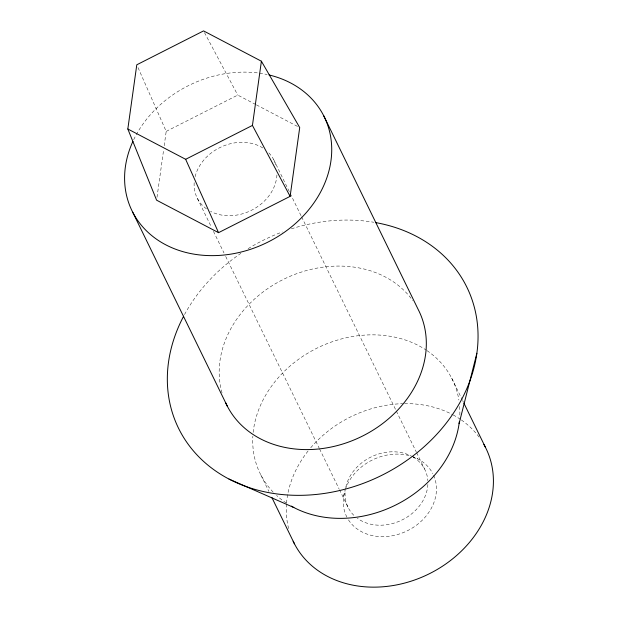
<?xml version="1.0" encoding="UTF-8"?>
<svg xmlns="http://www.w3.org/2000/svg" width="618" height="618" viewBox="0 0 618 618"><rect width="100%" height="100%" fill="white"/><g stroke="black" fill="none" stroke-linecap="round" stroke-linejoin="round"><path stroke-width="0.46" stroke-dasharray="3.09 2.32" d="M157.003 197.32L163.662 149.548M164.195 145.732L166.196 131.395L137.559 66.543M343.593 496.71L345.153 490.561M166.196 131.395L237.752 95.095L255.582 104.434M412.291 456.501L417.953 458.981M256.431 104.882L298.865 127.13M204.473 32.592L237.752 95.095M451.712 378.201L462.194 399.691M462.612 400.549L463.446 402.272M273.704 159.645L289.772 192.592M290.19 193.457L301.182 215.999M301.607 216.864L395.899 410.19M396.323 411.055L416.192 451.804M416.617 452.67L424.651 469.139M197.374 198.37L211.325 226.984M213.442 231.317L224.01 252.994M225.701 256.455L319.151 448.05M319.568 448.915L339.019 488.799M339.444 489.665L348.32 507.872M260.889 475.018L268.853 491.349M222.047 392.878A106.999 87.756 -26 0 1 284.55 278.826A106.999 87.756 -26 0 1 412.654 300.441M459.653 406.505A106.999 87.756 -26 0 1 459.831 415.057M286.343 503.083A106.999 87.756 -26 0 1 276.594 495.466M273.21 492.167A106.999 87.756 -26 0 1 252.855 436.238M253.164 432.407A106.999 87.756 -26 0 1 319.012 347.169A106.999 87.756 -26 0 1 426.258 350.128M427.053 350.669A106.999 87.756 -26 0 1 458.888 400.024M184.519 314.554A160.495 131.626 -26 0 1 240.881 253.365M248.112 248.683A160.495 131.626 -26 0 1 282.326 231.959M291.356 228.838A160.495 131.626 -26 0 1 373.751 222.256M133.704 139.683A106.999 87.756 -26 0 1 135.79 135.566M136.238 134.755A106.999 87.756 -26 0 1 267.123 74.523M288.629 528.568A106.999 87.756 -26 0 1 286.458 504.056M286.536 503.098A106.999 87.756 -26 0 1 308.359 450.638M310.715 447.78A106.999 87.756 -26 0 1 402.642 403.67M404.543 403.624A106.999 87.756 -26 0 1 452.314 414.485M453.172 414.933A106.999 87.756 -26 0 1 460.603 419.444M461.391 419.993A106.999 87.756 -26 0 1 479.174 437.212M433.589 475.281A48.15 39.49 -26 0 1 407.98 530.46A48.15 39.49 -26 0 1 347.81 518.803M346.907 517.166A48.15 39.49 -26 0 1 345.006 490.406M345.3 489.51A48.15 39.49 -26 0 1 411.063 456.146M411.967 456.432A48.15 39.49 -26 0 1 432.778 473.597M276.926 174.964A42.796 35.102 -26 0 1 253.141 209.409A42.796 35.102 -26 0 1 210.545 211.371M206.451 208.83A42.796 35.102 -26 0 1 194.307 181.144M195.095 176.702A42.796 35.102 -26 0 1 263.036 148.104M268.876 152.893A42.796 35.102 -26 0 1 276.223 166.559M413.164 457.088A42.796 35.102 -26 0 1 427.841 480.649M427.872 484.458A42.796 35.102 -26 0 1 401.6 520.186A42.796 35.102 -26 0 1 357.397 518.332M353.797 515.281A42.796 35.102 -26 0 1 345.253 490.638M345.841 487.077A42.796 35.102 -26 0 1 411.48 456.146"/><path stroke-width="0.93" d="M127.826 128.992L136.787 64.79L203.569 30.9L261.399 61.213L299.715 127.571L290.12 196.362L218.556 232.669L156.601 200.186L127.826 128.992L185.655 159.305L218.556 232.669M290.12 196.362L252.438 125.415L261.399 61.213M459.081 423.662L476.864 353.287M185.655 159.305L252.438 125.415M228.984 479.058L293.82 507.509M323.569 115.473L418.162 309.417A106.999 87.756 -26 0 1 360.982 436.818A106.999 87.756 -26 0 1 225.686 402.812M463.871 403.129L485.254 446.976M132.746 212.291L227.339 406.242M271.789 497.366L294.431 543.794M269.031 74.956A106.999 87.756 -26 0 1 323.345 186.505A106.999 87.756 -26 0 1 187.378 252.816A106.999 87.756 -26 0 1 132.932 141.337M459.321 421.754A106.999 87.756 -26 0 1 396.107 504.813A106.999 87.756 -26 0 1 291.279 506.119M375.62 222.58A160.495 131.626 -26 0 1 466.636 389.054A160.495 131.626 -26 0 1 258.787 490.437A160.495 131.626 -26 0 1 183.623 316.231M483.894 444.466A106.999 87.756 -26 0 1 430.151 573.342A106.999 87.756 -26 0 1 293.171 541.237"/></g></svg>
